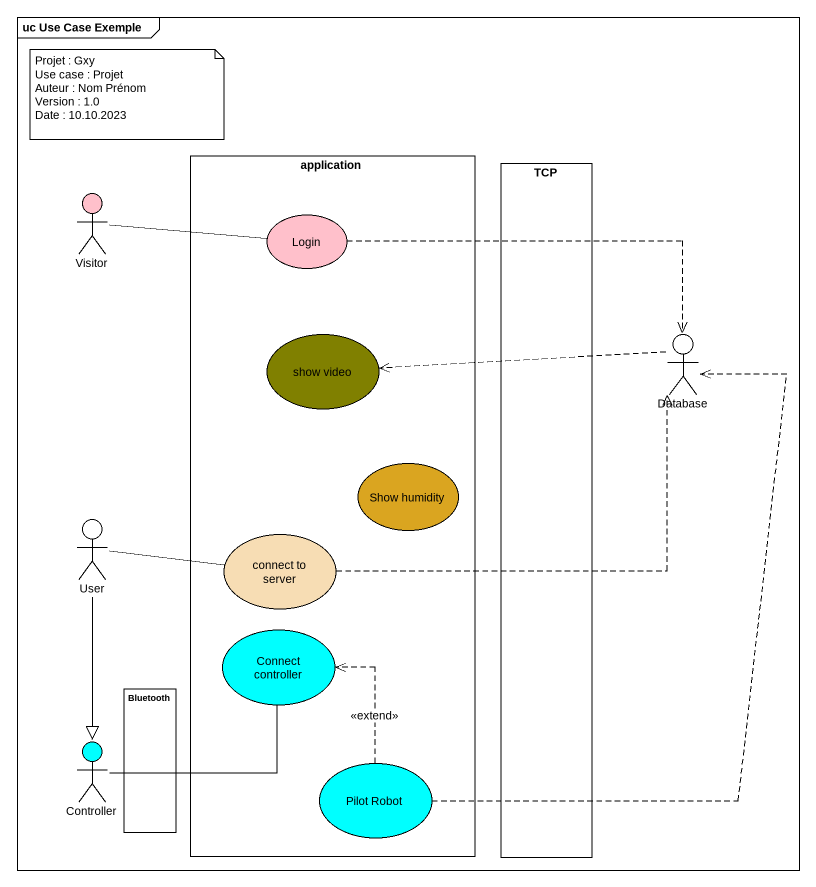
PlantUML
@startuml
mainframe uc Use Case Exemple
actor Visitor #FFC0CB
rectangle application {
  usecase Login #FFC0CB
  usecase "show video" as show_video #808000
  usecase "Show humidity" as Show_humidity #DAA520
  usecase "connect to server" as connect_to_server #F7DDB4
  usecase "Connect controller" as Connect_controller #00FFFF
  usecase "Pilot Robot" as Pilot_Robot #00FFFF
}
rectangle TCP
actor "Database" as Database_
actor User
rectangle Bluetooth
actor Controller #00FFFF
Visitor -right- Login
Login .right.> Database_
Database_ .left.> show_video
User -right- connect_to_server
User --|> Controller
connect_to_server .right.> Database_
Controller -up- Connect_controller
Pilot_Robot .up.> Database_
Pilot_Robot .up.> Connect_controller : <<extend>>
note as N1
  Projet : Gxy
  Use case : Projet
  Auteur : Nom Prénom
  Version : 1.0
  Date : 10.10.2023
end note
@enduml
